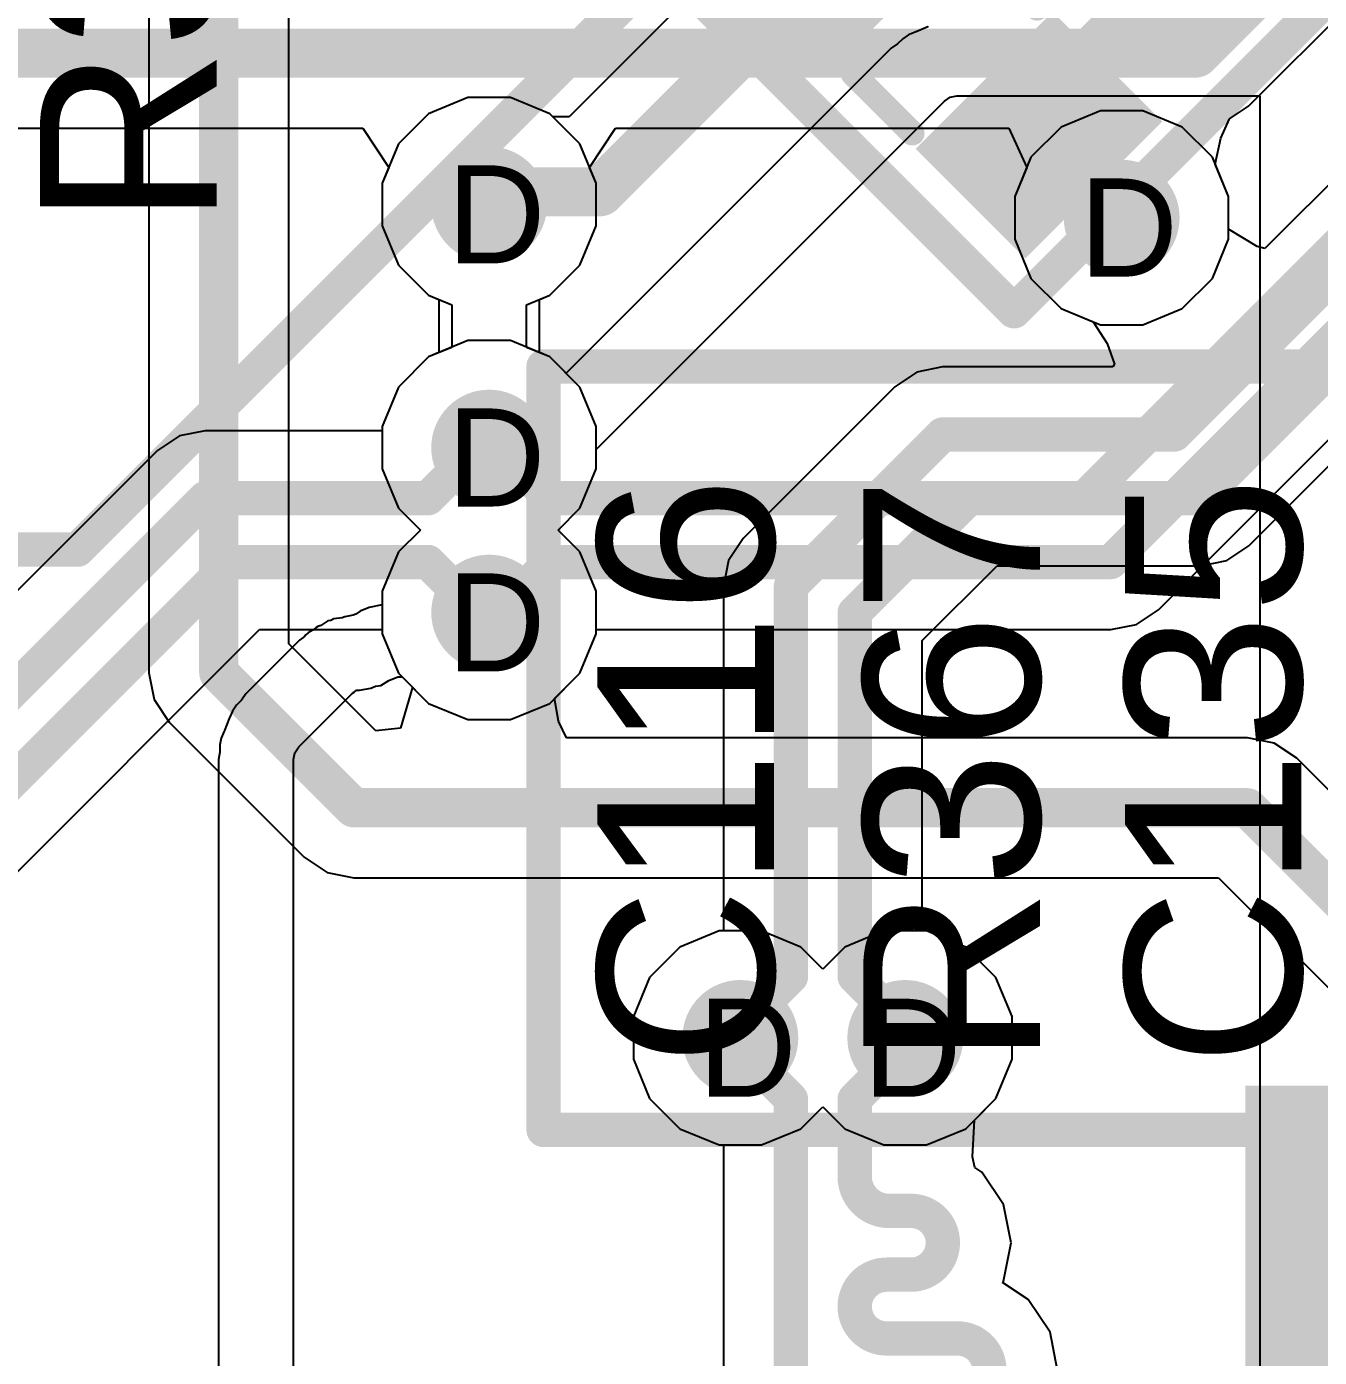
# Model space of a CAD drawing. Header units: inches. Extents: x -11 to 5428, y 0 to 5423.
# Drawn here: x 190.34 to 197.03, y 26.29 to 33.18 of the extents above; entities that cross this region are included whole.
import ezdxf

# ---------------------------------------------------------------- set-up
doc = ezdxf.new("R2010")
doc.units = ezdxf.units.IN
for name, color, linetype in [('Bottom Layer', 5, 'Continuous'), ('Drill Drawing', 1, 'Continuous'), ('GND', 16, 'Continuous'), ('PWR', 76, 'Continuous'), ('Top Layer', 1, 'Continuous'), ('Top Overlay', 2, 'Continuous'), ('Top Paste', 8, 'Continuous'), ('Top Solder', 216, 'Continuous'), ('Via Holes', 16, 'Continuous')]:
    doc.layers.add(name, color=color, linetype=linetype)
doc.styles.add('Arial', font='', dxfattribs={"height": 0.2})
doc.styles.add('Arial_Bold', font='', dxfattribs={"height": 0.2})
doc.styles.get('Arial').set_extended_font_data('Arial')
doc.styles.get('Arial_Bold').set_extended_font_data('Arial', bold=True)

# ---------------------------------------------------------------- blocks, each defined once
blk = doc.blocks.new('IND_0603__1608_M_______329')
at = {"layer": 'Top Layer'}
for points in [[(-1, 0.4), (-0.4, 0.4), (-0.4, -0.4), (-1, -0.4)], [(0.4, 0.4), (1, 0.4), (1, -0.4), (0.4, -0.4)]]:
    blk.add_hatch(color=1, dxfattribs=at).paths.add_polyline_path(points)
at = {"layer": 'Top Paste'}
for points in [[(-1, 0.4), (-0.4, 0.4), (-0.4, -0.4), (-1, -0.4)], [(0.4, 0.4), (1, 0.4), (1, -0.4), (0.4, -0.4)]]:
    blk.add_hatch(color=8, dxfattribs=at).paths.add_polyline_path(points)
at = {"layer": 'Top Solder'}
for points in [[(-1.1016, 0.5016), (-0.2984, 0.5016), (-0.2984, -0.5016), (-1.1016, -0.5016)], [(0.2984, 0.5016), (1.1016, 0.5016), (1.1016, -0.5016), (0.2984, -0.5016)]]:
    blk.add_hatch(color=216, dxfattribs=at).paths.add_polyline_path(points)
at = {"layer": 'Top Overlay'}
for points in [[(-0.2032, 0.4572, 0.127, 0.127, 0), (0.2286, 0.4572, 0.127, 0.127, 0)], [(-0.2032, -0.4572, 0.127, 0.127, 0), (0.2286, -0.4572, 0.127, 0.127, 0)]]:
    blk.add_lwpolyline(points, format="xyseb", dxfattribs=at)
for points in [[(-0.2349, 0.4572, 0.0635, 0.0635, 1), (-0.1714, 0.4572, 0.0635, 0.0635, 1)], [(0.1969, 0.4572, 0.0635, 0.0635, 1), (0.2604, 0.4572, 0.0635, 0.0635, 1)], [(-0.2349, -0.4572, 0.0635, 0.0635, 1), (-0.1714, -0.4572, 0.0635, 0.0635, 1)], [(0.1969, -0.4572, 0.0635, 0.0635, 1), (0.2604, -0.4572, 0.0635, 0.0635, 1)]]:
    blk.add_lwpolyline(points, format="xyseb", close=True, dxfattribs=at)
blk = doc.blocks.new('C___0402_378')
at = {"layer": 'Top Layer'}
for points in [[(-0.6985, -0.3175), (-0.6985, 0.3175), (-0.2413, 0.3175), (-0.2413, -0.3175)], [(0.2413, -0.3175), (0.2413, 0.3175), (0.6985, 0.3175), (0.6985, -0.3175)]]:
    blk.add_hatch(color=1, dxfattribs=at).paths.add_polyline_path(points)
at = {"layer": 'Top Paste'}
for points in [[(-0.6985, -0.3175), (-0.6985, 0.3175), (-0.2413, 0.3175), (-0.2413, -0.3175)], [(0.2413, -0.3175), (0.2413, 0.3175), (0.6985, 0.3175), (0.6985, -0.3175)]]:
    blk.add_hatch(color=8, dxfattribs=at).paths.add_polyline_path(points)
at = {"layer": 'Top Solder'}
for points in [[(-0.7585, -0.3775), (-0.7585, 0.3775), (-0.1813, 0.3775), (-0.1813, -0.3775)], [(0.1813, -0.3775), (0.1813, 0.3775), (0.7585, 0.3775), (0.7585, -0.3775)]]:
    blk.add_hatch(color=216, dxfattribs=at).paths.add_polyline_path(points)
at = {"layer": 'Top Overlay'}
for points in [[(-0.7874, 0.4064, 0.127, 0.127, 0), (-0.7874, -0.4064, 0.127, 0.127, 0)], [(-0.2794, 0.4064, 0.127, 0.127, 0), (-0.7874, 0.4064, 0.127, 0.127, 0)], [(0.7874, 0.4064, 0.127, 0.127, 0), (0.2794, 0.4064, 0.127, 0.127, 0)], [(0.7874, 0.4064, 0.127, 0.127, 0), (0.7874, -0.4064, 0.127, 0.127, 0)], [(-0.2794, -0.4064, 0.127, 0.127, 0), (-0.7874, -0.4064, 0.127, 0.127, 0)], [(0.7874, -0.4064, 0.127, 0.127, 0), (0.2794, -0.4064, 0.127, 0.127, 0)]]:
    blk.add_lwpolyline(points, format="xyseb", dxfattribs=at)
for points in [[(-0.8191, 0.4064, 0.0635, 0.0635, 1), (-0.7556, 0.4064, 0.0635, 0.0635, 1)], [(-0.8191, 0.4064, 0.0635, 0.0635, 1), (-0.7556, 0.4064, 0.0635, 0.0635, 1)], [(-0.3111, 0.4064, 0.0635, 0.0635, 1), (-0.2477, 0.4064, 0.0635, 0.0635, 1)], [(0.2477, 0.4064, 0.0635, 0.0635, 1), (0.3112, 0.4064, 0.0635, 0.0635, 1)], [(0.7557, 0.4064, 0.0635, 0.0635, 1), (0.8192, 0.4064, 0.0635, 0.0635, 1)], [(0.7557, 0.4064, 0.0635, 0.0635, 1), (0.8192, 0.4064, 0.0635, 0.0635, 1)], [(-0.8191, -0.4064, 0.0635, 0.0635, 1), (-0.7556, -0.4064, 0.0635, 0.0635, 1)], [(-0.8191, -0.4064, 0.0635, 0.0635, 1), (-0.7556, -0.4064, 0.0635, 0.0635, 1)], [(-0.3111, -0.4064, 0.0635, 0.0635, 1), (-0.2477, -0.4064, 0.0635, 0.0635, 1)], [(0.2477, -0.4064, 0.0635, 0.0635, 1), (0.3112, -0.4064, 0.0635, 0.0635, 1)], [(0.7557, -0.4064, 0.0635, 0.0635, 1), (0.8192, -0.4064, 0.0635, 0.0635, 1)], [(0.7557, -0.4064, 0.0635, 0.0635, 1), (0.8192, -0.4064, 0.0635, 0.0635, 1)]]:
    blk.add_lwpolyline(points, format="xyseb", close=True, dxfattribs=at)

msp = doc.modelspace()

# ---------------------------------------------------------------- hatches: boundary and pattern name
at = {"layer": 'Bottom Layer'}
h = msp.add_hatch(color=5, dxfattribs=at)
edge = h.paths.add_edge_path()
edge.add_arc((192.7325, 32.2544), 0.3, 0, 360)
h = msp.add_hatch(color=5, dxfattribs=at)
edge = h.paths.add_edge_path()
edge.add_arc((196.0076, 32.1861), 0.3, 0, 360)
h = msp.add_hatch(color=5, dxfattribs=at)
edge = h.paths.add_edge_path()
edge.add_arc((192.7325, 30.9959), 0.3, 0, 360)
h = msp.add_hatch(color=5, dxfattribs=at)
edge = h.paths.add_edge_path()
edge.add_arc((192.7325, 30.1419), 0.3, 0, 360)
h = msp.add_hatch(color=5, dxfattribs=at)
edge = h.paths.add_edge_path()
edge.add_arc((194.0331, 27.94), 0.3, 0, 360)
h = msp.add_hatch(color=5, dxfattribs=at)
edge = h.paths.add_edge_path()
edge.add_arc((194.8871, 27.94), 0.3, 0, 360)
at = {"layer": 'GND'}
h = msp.add_hatch(color=16, dxfattribs=at)
edge = h.paths.add_edge_path()
edge.add_arc((192.7325, 32.2544), 0.3, 0, 360)
h = msp.add_hatch(color=16, dxfattribs=at)
edge = h.paths.add_edge_path()
edge.add_arc((196.0076, 32.1861), 0.3, 0, 360)
h = msp.add_hatch(color=16, dxfattribs=at)
edge = h.paths.add_edge_path()
edge.add_arc((192.7325, 30.9959), 0.3, 0, 360)
h = msp.add_hatch(color=16, dxfattribs=at)
edge = h.paths.add_edge_path()
edge.add_arc((192.7325, 30.1419), 0.3, 0, 360)
h = msp.add_hatch(color=16, dxfattribs=at)
edge = h.paths.add_edge_path()
edge.add_arc((194.0331, 27.94), 0.3, 0, 360)
h = msp.add_hatch(color=16, dxfattribs=at)
edge = h.paths.add_edge_path()
edge.add_arc((194.8871, 27.94), 0.3, 0, 360)
at = {"layer": 'PWR'}
h = msp.add_hatch(color=76, dxfattribs=at)
edge = h.paths.add_edge_path()
edge.add_arc((192.7325, 32.2544), 0.3, 0, 360)
h = msp.add_hatch(color=76, dxfattribs=at)
edge = h.paths.add_edge_path()
edge.add_arc((196.0076, 32.1861), 0.3, 0, 360)
h = msp.add_hatch(color=76, dxfattribs=at)
edge = h.paths.add_edge_path()
edge.add_arc((192.7325, 30.9959), 0.3, 0, 360)
h = msp.add_hatch(color=76, dxfattribs=at)
edge = h.paths.add_edge_path()
edge.add_arc((192.7325, 30.1419), 0.3, 0, 360)
h = msp.add_hatch(color=76, dxfattribs=at)
edge = h.paths.add_edge_path()
edge.add_arc((194.0331, 27.94), 0.3, 0, 360)
h = msp.add_hatch(color=76, dxfattribs=at)
edge = h.paths.add_edge_path()
edge.add_arc((194.8871, 27.94), 0.3, 0, 360)
at = {"layer": 'Top Layer'}
h = msp.add_hatch(color=1, dxfattribs=at)
edge = h.paths.add_edge_path()
edge.add_arc((192.7325, 32.2544), 0.3, 0, 360)
h = msp.add_hatch(color=1, dxfattribs=at)
edge = h.paths.add_edge_path()
edge.add_arc((196.0076, 32.1861), 0.3, 0, 360)
h = msp.add_hatch(color=1, dxfattribs=at)
edge = h.paths.add_edge_path()
edge.add_arc((192.7325, 30.9959), 0.3, 0, 360)
h = msp.add_hatch(color=1, dxfattribs=at)
edge = h.paths.add_edge_path()
edge.add_arc((192.7325, 30.1419), 0.3, 0, 360)
h = msp.add_hatch(color=1, dxfattribs=at)
edge = h.paths.add_edge_path()
edge.add_arc((194.0331, 27.94), 0.3, 0, 360)
h = msp.add_hatch(color=1, dxfattribs=at)
edge = h.paths.add_edge_path()
edge.add_arc((194.8871, 27.94), 0.3, 0, 360)
at = {"layer": 'Via Holes'}
h = msp.add_hatch(color=7, dxfattribs=at)
edge = h.paths.add_edge_path()
edge.add_arc((192.7325, 32.2544), 0.15, 0, 360)
h = msp.add_hatch(color=7, dxfattribs=at)
edge = h.paths.add_edge_path()
edge.add_arc((196.0076, 32.1861), 0.15, 0, 360)
h = msp.add_hatch(color=7, dxfattribs=at)
edge = h.paths.add_edge_path()
edge.add_arc((192.7325, 30.9959), 0.15, 0, 360)
h = msp.add_hatch(color=7, dxfattribs=at)
edge = h.paths.add_edge_path()
edge.add_arc((192.7325, 30.1419), 0.15, 0, 360)
h = msp.add_hatch(color=7, dxfattribs=at)
edge = h.paths.add_edge_path()
edge.add_arc((194.0331, 27.94), 0.15, 0, 360)
h = msp.add_hatch(color=7, dxfattribs=at)
edge = h.paths.add_edge_path()
edge.add_arc((194.8871, 27.94), 0.15, 0, 360)

# ---------------------------------------------------------------- linework, layer by layer
at = {"layer": 'Bottom Layer'}
for p, q in [((196.6646, 32.7637), (198.7522, 34.8513)), ((196.5665, 32.6981), (196.6646, 32.7637)), ((197.4967, 32.7739), (196.7494, 32.0265)), ((196.5211, 32.5973), (196.5665, 32.6981)), ((176.3817, 32.6499), (192.079, 32.6499)), ((192.079, 32.6499), (192.2125, 32.4467)), ((193.2525, 32.4467), (193.386, 32.6499)), ((193.386, 32.6499), (195.4225, 32.6499)), ((195.4225, 32.6499), (195.5159, 32.4467)), ((196.4925, 32.4631), (196.5211, 32.5973)), ((196.5616, 32.2963), (196.4925, 32.4631)), ((192.2125, 32.4467), (192.1785, 32.3646)), ((193.2865, 32.3646), (193.2525, 32.4467)), ((195.5159, 32.4467), (195.4536, 32.2963)), ((192.1785, 32.3646), (192.1785, 32.1442)), ((193.2865, 32.1442), (193.2865, 32.3646)), ((195.4536, 32.2963), (195.4536, 32.0759)), ((196.5616, 32.1262), (196.5616, 32.2963)), ((192.1785, 32.1442), (192.2628, 31.9406)), ((193.2021, 31.9406), (193.2865, 32.1442)), ((196.7092, 32.0371), (196.5616, 32.1262)), ((195.4536, 32.0759), (195.538, 31.8723)), ((196.7494, 32.0265), (196.7092, 32.0371)), ((192.2628, 31.9406), (192.4187, 31.7848)), ((193.0463, 31.7848), (193.2021, 31.9406)), ((195.538, 31.8723), (195.6938, 31.7165)), ((196.6654, 30.4868), (198.0255, 31.8469)), ((192.4187, 31.7848), (192.5385, 31.7351)), ((192.9265, 31.7351), (193.0463, 31.7848)), ((192.5385, 31.7351), (192.5385, 31.5152)), ((192.9265, 31.5152), (192.9265, 31.7351)), ((195.6938, 31.7165), (195.8605, 31.6474)), ((195.8605, 31.6474), (195.9322, 31.5355)), ((192.5385, 31.5152), (192.4187, 31.4655)), ((193.0463, 31.4655), (192.9265, 31.5152)), ((195.9322, 31.5355), (195.9705, 31.4289)), ((192.4187, 31.4655), (192.2629, 31.3097)), ((193.2022, 31.3097), (193.0463, 31.4655)), ((195.9705, 31.4289), (195.962, 31.4138)), ((194.9468, 31.3872), (194.8333, 31.3114)), ((195.0806, 31.4138), (194.9468, 31.3872)), ((195.962, 31.4138), (195.0806, 31.4138)), ((192.2629, 31.3097), (192.1785, 31.1061)), ((193.2865, 31.1061), (193.2022, 31.3097)), ((194.8333, 31.3114), (194.0478, 30.5259)), ((191.262, 31.0836), (191.1282, 31.057)), ((192.1785, 31.0836), (191.262, 31.0836)), ((191.262, 31.0836), (191.262, 31.0836)), ((192.1785, 31.1061), (192.1785, 31.0836)), ((193.2865, 30.8857), (193.2865, 31.1061)), ((191.1282, 31.057), (191.0148, 30.9812)), ((191.0148, 30.9812), (188.5518, 28.5182)), ((191.0148, 30.9812), (191.0148, 30.9812)), ((193.2022, 30.6821), (193.2865, 30.8857)), ((193.089, 30.5689), (193.2022, 30.6821)), ((193.2022, 30.4557), (193.089, 30.5689)), ((194.0478, 30.5259), (193.972, 30.4125)), ((193.2865, 30.2521), (193.2022, 30.4557)), ((196.552, 30.411), (196.6654, 30.4868)), ((193.972, 30.4125), (193.9454, 30.2787)), ((194.9748, 29.9971), (195.3621, 30.3844)), ((195.3621, 30.3844), (196.4182, 30.3844)), ((196.4182, 30.3844), (196.552, 30.411)), ((193.2865, 30.0317), (193.2865, 30.2521)), ((193.9454, 30.2787), (193.9454, 28.494)), ((189.0806, 27.5912), (191.5436, 30.0542)), ((191.5436, 30.0542), (192.1785, 30.0542)), ((192.1785, 30.0542), (192.1785, 30.0317)), ((192.1785, 30.0317), (192.2629, 29.8281)), ((193.2022, 29.8281), (193.2865, 30.0317)), ((194.9748, 28.494), (194.9748, 29.9971)), ((192.2629, 29.8281), (192.4187, 29.6722)), ((193.0463, 29.6722), (193.2022, 29.8281)), ((192.4187, 29.6722), (192.6223, 29.5879)), ((192.8427, 29.5879), (193.0463, 29.6722)), ((192.6223, 29.5879), (192.8427, 29.5879)), ((193.9229, 28.494), (193.7193, 28.4096)), ((193.9454, 28.494), (193.9229, 28.494)), ((194.9973, 28.494), (194.9748, 28.494)), ((195.2009, 28.4096), (194.9973, 28.494)), ((193.7193, 28.4096), (193.5635, 28.2538)), ((195.3568, 28.2538), (195.2009, 28.4096)), ((193.5635, 28.2538), (193.4791, 28.0502)), ((195.4411, 28.0502), (195.3568, 28.2538)), ((193.4791, 28.0502), (193.4791, 27.8298)), ((195.4411, 27.8298), (195.4411, 28.0502)), ((193.4791, 27.8298), (193.5635, 27.6262)), ((195.3568, 27.6262), (195.4411, 27.8298)), ((193.5635, 27.6262), (193.7193, 27.4703)), ((195.2009, 27.4703), (195.3568, 27.6262)), ((194.3469, 27.4703), (194.4601, 27.5835)), ((194.4601, 27.5835), (194.5733, 27.4703)), ((193.7193, 27.4703), (193.9229, 27.386)), ((194.1433, 27.386), (194.3469, 27.4703)), ((194.5733, 27.4703), (194.7769, 27.386)), ((194.9973, 27.386), (195.2009, 27.4703)), ((193.9229, 27.386), (194.1433, 27.386)), ((194.7769, 27.386), (194.9973, 27.386))]:
    msp.add_line(p, q, dxfattribs=at)
for points in [[(196.3899, 33.0384, 0.254, 0.254, 0), (198.4775, 35.126, 0.254, 0.254, 0)], [(176.2208, 33.0384, 0.254, 0.254, 0), (196.3899, 33.0384, 0.254, 0.254, 0)], [(196.2814, 31.0642, 0.1778, 0.1778, 0), (197.7439, 32.5267, 0.1778, 0.1778, 0)], [(196.4182, 30.734, 0.1778, 0.1778, 0), (197.8807, 32.1965, 0.1778, 0.1778, 0)], [(194.295, 30.2787, 0.1778, 0.1778, 0), (195.0806, 31.0642, 0.1778, 0.1778, 0)], [(195.0806, 31.0642, 0.1778, 0.1778, 0), (196.2814, 31.0642, 0.1778, 0.1778, 0)], [(192.4154, 30.734, 0.1778, 0.1778, 0), (192.6773, 30.9959, 0.1778, 0.1778, 0)], [(192.6773, 30.9959, 0.1778, 0.1778, 0), (192.7325, 30.9959, 0.1778, 0.1778, 0)], [(188.6966, 28.1686, 0.1778, 0.1778, 0), (191.262, 30.734, 0.1778, 0.1778, 0)], [(191.262, 30.734, 0.1778, 0.1778, 0), (192.4154, 30.734, 0.1778, 0.1778, 0)], [(194.6252, 30.1419, 0.1778, 0.1778, 0), (195.2173, 30.734, 0.1778, 0.1778, 0)], [(195.2173, 30.734, 0.1778, 0.1778, 0), (196.4182, 30.734, 0.1778, 0.1778, 0)], [(188.8334, 27.8384, 0.1778, 0.1778, 0), (191.3988, 30.4038, 0.1778, 0.1778, 0)], [(191.3988, 30.4038, 0.1778, 0.1778, 0), (192.4154, 30.4038, 0.1778, 0.1778, 0)], [(192.4154, 30.4038, 0.1778, 0.1778, 0), (192.6773, 30.1419, 0.1778, 0.1778, 0)], [(194.295, 28.2571, 0.1778, 0.1778, 0), (194.295, 30.2787, 0.1778, 0.1778, 0)], [(192.6773, 30.1419, 0.1778, 0.1778, 0), (192.7325, 30.1419, 0.1778, 0.1778, 0)], [(194.6252, 28.2571, 0.1778, 0.1778, 0), (194.6252, 30.1419, 0.1778, 0.1778, 0)], [(194.0331, 27.9952, 0.1778, 0.1778, 0), (194.295, 28.2571, 0.1778, 0.1778, 0)], [(194.6252, 28.2571, 0.1778, 0.1778, 0), (194.8871, 27.9952, 0.1778, 0.1778, 0)], [(194.0331, 27.94, 0.1778, 0.1778, 0), (194.0331, 27.9952, 0.1778, 0.1778, 0)], [(194.8871, 27.94, 0.1778, 0.1778, 0), (194.8871, 27.9952, 0.1778, 0.1778, 0)]]:
    msp.add_lwpolyline(points, format="xyseb", dxfattribs=at)
for points in [[(196.3264, 33.0384, 0.127, 0.127, 1), (196.4534, 33.0384, 0.127, 0.127, 1)], [(196.3264, 33.0384, 0.127, 0.127, 1), (196.4534, 33.0384, 0.127, 0.127, 1)], [(195.0361, 31.0642, 0.0889, 0.0889, 1), (195.125, 31.0642, 0.0889, 0.0889, 1)], [(195.0361, 31.0642, 0.0889, 0.0889, 1), (195.125, 31.0642, 0.0889, 0.0889, 1)], [(196.237, 31.0642, 0.0889, 0.0889, 1), (196.3259, 31.0642, 0.0889, 0.0889, 1)], [(196.237, 31.0642, 0.0889, 0.0889, 1), (196.3259, 31.0642, 0.0889, 0.0889, 1)], [(192.6329, 30.9959, 0.0889, 0.0889, 1), (192.7218, 30.9959, 0.0889, 0.0889, 1)], [(192.6329, 30.9959, 0.0889, 0.0889, 1), (192.7218, 30.9959, 0.0889, 0.0889, 1)], [(192.6881, 30.9959, 0.0889, 0.0889, 1), (192.777, 30.9959, 0.0889, 0.0889, 1)], [(191.2176, 30.734, 0.0889, 0.0889, 1), (191.3065, 30.734, 0.0889, 0.0889, 1)], [(191.2176, 30.734, 0.0889, 0.0889, 1), (191.3065, 30.734, 0.0889, 0.0889, 1)], [(192.371, 30.734, 0.0889, 0.0889, 1), (192.4599, 30.734, 0.0889, 0.0889, 1)], [(192.371, 30.734, 0.0889, 0.0889, 1), (192.4599, 30.734, 0.0889, 0.0889, 1)], [(195.1729, 30.734, 0.0889, 0.0889, 1), (195.2618, 30.734, 0.0889, 0.0889, 1)], [(195.1729, 30.734, 0.0889, 0.0889, 1), (195.2618, 30.734, 0.0889, 0.0889, 1)], [(196.3738, 30.734, 0.0889, 0.0889, 1), (196.4627, 30.734, 0.0889, 0.0889, 1)], [(196.3738, 30.734, 0.0889, 0.0889, 1), (196.4627, 30.734, 0.0889, 0.0889, 1)], [(191.3543, 30.4038, 0.0889, 0.0889, 1), (191.4432, 30.4038, 0.0889, 0.0889, 1)], [(191.3543, 30.4038, 0.0889, 0.0889, 1), (191.4432, 30.4038, 0.0889, 0.0889, 1)], [(192.371, 30.4038, 0.0889, 0.0889, 1), (192.4599, 30.4038, 0.0889, 0.0889, 1)], [(192.371, 30.4038, 0.0889, 0.0889, 1), (192.4599, 30.4038, 0.0889, 0.0889, 1)], [(194.2506, 30.2787, 0.0889, 0.0889, 1), (194.3395, 30.2787, 0.0889, 0.0889, 1)], [(194.2506, 30.2787, 0.0889, 0.0889, 1), (194.3395, 30.2787, 0.0889, 0.0889, 1)], [(192.6329, 30.1419, 0.0889, 0.0889, 1), (192.7218, 30.1419, 0.0889, 0.0889, 1)], [(192.6329, 30.1419, 0.0889, 0.0889, 1), (192.7218, 30.1419, 0.0889, 0.0889, 1)], [(192.6881, 30.1419, 0.0889, 0.0889, 1), (192.777, 30.1419, 0.0889, 0.0889, 1)], [(194.5808, 30.1419, 0.0889, 0.0889, 1), (194.6697, 30.1419, 0.0889, 0.0889, 1)], [(194.5808, 30.1419, 0.0889, 0.0889, 1), (194.6697, 30.1419, 0.0889, 0.0889, 1)], [(194.2506, 28.2571, 0.0889, 0.0889, 1), (194.3395, 28.2571, 0.0889, 0.0889, 1)], [(194.2506, 28.2571, 0.0889, 0.0889, 1), (194.3395, 28.2571, 0.0889, 0.0889, 1)], [(194.5808, 28.2571, 0.0889, 0.0889, 1), (194.6697, 28.2571, 0.0889, 0.0889, 1)], [(194.5808, 28.2571, 0.0889, 0.0889, 1), (194.6697, 28.2571, 0.0889, 0.0889, 1)], [(193.9887, 27.9952, 0.0889, 0.0889, 1), (194.0776, 27.9952, 0.0889, 0.0889, 1)], [(193.9887, 27.9952, 0.0889, 0.0889, 1), (194.0776, 27.9952, 0.0889, 0.0889, 1)], [(194.8427, 27.9952, 0.0889, 0.0889, 1), (194.9316, 27.9952, 0.0889, 0.0889, 1)], [(194.8427, 27.9952, 0.0889, 0.0889, 1), (194.9316, 27.9952, 0.0889, 0.0889, 1)], [(193.9887, 27.94, 0.0889, 0.0889, 1), (194.0776, 27.94, 0.0889, 0.0889, 1)], [(194.8427, 27.94, 0.0889, 0.0889, 1), (194.9316, 27.94, 0.0889, 0.0889, 1)]]:
    msp.add_lwpolyline(points, format="xyseb", close=True, dxfattribs=at)
at = {"layer": 'GND'}
for p, q in [((192.6223, 32.8084), (192.4187, 32.7241)), ((192.8427, 32.8084), (192.6223, 32.8084)), ((193.0463, 32.7241), (192.8427, 32.8084)), ((192.4187, 32.7241), (192.2628, 32.5682)), ((193.2021, 32.5682), (193.0463, 32.7241)), ((195.8974, 32.7401), (195.6938, 32.6558)), ((196.1178, 32.7401), (195.8974, 32.7401)), ((196.3214, 32.6558), (196.1178, 32.7401)), ((195.6938, 32.6558), (195.538, 32.4999)), ((196.4773, 32.4999), (196.3214, 32.6558)), ((192.2628, 32.5682), (192.1785, 32.3646)), ((193.2865, 32.3646), (193.2021, 32.5682)), ((195.538, 32.4999), (195.4536, 32.2963)), ((196.5616, 32.2963), (196.4773, 32.4999)), ((192.1785, 32.3646), (192.1785, 32.1442)), ((193.2865, 32.1442), (193.2865, 32.3646)), ((195.4536, 32.2963), (195.4536, 32.0759)), ((196.5616, 32.0759), (196.5616, 32.2963)), ((192.1785, 32.1442), (192.2628, 31.9406)), ((193.2021, 31.9406), (193.2865, 32.1442)), ((195.4536, 32.0759), (195.538, 31.8723)), ((196.4773, 31.8723), (196.5616, 32.0759)), ((192.2628, 31.9406), (192.4187, 31.7848)), ((193.0463, 31.7848), (193.2021, 31.9406)), ((195.538, 31.8723), (195.6938, 31.7165)), ((196.3214, 31.7165), (196.4773, 31.8723)), ((192.4187, 31.7848), (192.4722, 31.7626)), ((192.4722, 31.7626), (192.4722, 31.4877)), ((192.9928, 31.7626), (193.0463, 31.7848)), ((192.9928, 31.4877), (192.9928, 31.7626)), ((195.6938, 31.7165), (195.8974, 31.6321)), ((196.1178, 31.6321), (196.3214, 31.7165)), ((195.8974, 31.6321), (196.1178, 31.6321)), ((192.4722, 31.4877), (192.4187, 31.4655)), ((193.0463, 31.4655), (192.9928, 31.4877)), ((192.4187, 31.4655), (192.2629, 31.3097)), ((193.2022, 31.3097), (193.0463, 31.4655)), ((192.2629, 31.3097), (192.1785, 31.1061)), ((193.2865, 31.1061), (193.2022, 31.3097)), ((192.1785, 31.1061), (192.1785, 30.8857)), ((193.2865, 30.8857), (193.2865, 31.1061)), ((192.1785, 30.8857), (192.2629, 30.6821)), ((193.2022, 30.6821), (193.2865, 30.8857)), ((192.2629, 30.6821), (192.376, 30.5689)), ((193.089, 30.5689), (193.2022, 30.6821)), ((192.376, 30.5689), (192.2629, 30.4557)), ((193.2022, 30.4557), (193.089, 30.5689)), ((192.2629, 30.4557), (192.1785, 30.2521)), ((193.2865, 30.2521), (193.2022, 30.4557)), ((192.1785, 30.2521), (192.1785, 30.0317)), ((193.2865, 30.0317), (193.2865, 30.2521)), ((192.1785, 30.0317), (192.2629, 29.8281)), ((193.2022, 29.8281), (193.2865, 30.0317)), ((192.2629, 29.8281), (192.4187, 29.6722)), ((193.0463, 29.6722), (193.2022, 29.8281)), ((192.4187, 29.6722), (192.6223, 29.5879)), ((192.8427, 29.5879), (193.0463, 29.6722)), ((192.6223, 29.5879), (192.8427, 29.5879)), ((193.9229, 28.494), (193.7193, 28.4096)), ((194.1433, 28.494), (193.9229, 28.494)), ((194.3469, 28.4096), (194.1433, 28.494)), ((194.7769, 28.494), (194.5733, 28.4096)), ((194.9973, 28.494), (194.7769, 28.494)), ((195.2009, 28.4096), (194.9973, 28.494)), ((193.7193, 28.4096), (193.5635, 28.2538)), ((194.4601, 28.2965), (194.3469, 28.4096)), ((194.5733, 28.4096), (194.4601, 28.2965)), ((195.3568, 28.2538), (195.2009, 28.4096)), ((193.5635, 28.2538), (193.4791, 28.0502)), ((195.4411, 28.0502), (195.3568, 28.2538)), ((193.4791, 28.0502), (193.4791, 27.8298)), ((195.4411, 27.8298), (195.4411, 28.0502)), ((193.4791, 27.8298), (193.5635, 27.6262)), ((195.3568, 27.6262), (195.4411, 27.8298)), ((193.5635, 27.6262), (193.7193, 27.4703)), ((195.2009, 27.4703), (195.3568, 27.6262)), ((194.3469, 27.4703), (194.4601, 27.5835)), ((194.4601, 27.5835), (194.5733, 27.4703)), ((193.7193, 27.4703), (193.9229, 27.386)), ((194.1433, 27.386), (194.3469, 27.4703)), ((194.5733, 27.4703), (194.7769, 27.386)), ((194.9973, 27.386), (195.2009, 27.4703)), ((193.9229, 27.386), (194.1433, 27.386)), ((194.7769, 27.386), (194.9973, 27.386))]:
    msp.add_line(p, q, dxfattribs=at)
at = {"layer": 'PWR'}
for p, q in [((194.939, 33.1474), (194.9037, 33.1328)), ((194.9409, 33.1487), (194.939, 33.1474)), ((194.943, 33.1491), (194.9409, 33.1487)), ((195.0043, 33.1745), (194.943, 33.1491)), ((195.0062, 33.1757), (195.0043, 33.1745)), ((194.8467, 33.0857), (194.8148, 33.0644)), ((194.8737, 33.1128), (194.8467, 33.0857)), ((194.9037, 33.1328), (194.8737, 33.1128)), ((194.8148, 33.0644), (193.1311, 31.3807)), ((195.0895, 32.7898), (195.1195, 32.8098)), ((195.1195, 32.8098), (195.1548, 32.8168)), ((195.1548, 32.8168), (196.723, 32.8168)), ((196.723, 32.8168), (196.723, 24.2433)), ((193.2865, 30.9867), (195.0895, 32.7898)), ((192.6223, 31.5499), (192.4187, 31.4655)), ((192.8427, 31.5499), (192.6223, 31.5499)), ((193.0463, 31.4655), (192.8427, 31.5499)), ((192.4187, 31.4655), (192.2629, 31.3097)), ((193.1311, 31.3807), (193.0463, 31.4655)), ((192.2629, 31.3097), (192.1785, 31.1061)), ((192.1785, 31.1061), (192.1785, 30.8857)), ((193.2865, 30.8857), (193.2865, 30.9867)), ((192.1785, 30.8857), (192.2629, 30.6821)), ((193.2022, 30.6821), (193.2865, 30.8857)), ((192.2629, 30.6821), (192.376, 30.5689)), ((193.089, 30.5689), (193.2022, 30.6821)), ((192.376, 30.5689), (192.2629, 30.4557)), ((193.2022, 30.4557), (193.089, 30.5689)), ((192.2629, 30.4557), (192.1785, 30.2521)), ((193.2865, 30.2521), (193.2022, 30.4557)), ((192.1785, 30.2521), (192.1785, 30.1818)), ((193.2865, 30.0317), (193.2865, 30.2521)), ((192.1785, 30.1818), (192.1109, 30.1683)), ((191.9273, 30.1099), (191.9128, 30.1019)), ((191.9706, 30.1148), (191.9273, 30.1099)), ((191.9851, 30.1207), (191.9706, 30.1148)), ((192.0277, 30.1292), (191.9851, 30.1207)), ((192.0427, 30.1344), (192.0277, 30.1292)), ((192.065, 30.1493), (192.0427, 30.1344)), ((192.1109, 30.1683), (192.065, 30.1493)), ((192.1109, 30.1683), (192.1109, 30.1683)), ((191.8195, 30.0503), (191.7946, 30.0365)), ((191.8367, 30.0649), (191.8195, 30.0503)), ((191.8454, 30.0696), (191.8367, 30.0649)), ((191.8603, 30.0744), (191.8454, 30.0696)), ((191.8966, 30.0986), (191.8603, 30.0744)), ((191.9128, 30.1019), (191.8966, 30.0986)), ((191.7499, 29.9995), (191.4716, 29.7212)), ((191.7692, 30.0124), (191.7499, 29.9995)), ((191.7705, 30.0144), (191.7692, 30.0124)), ((191.7759, 30.018), (191.7705, 30.0144)), ((191.7826, 30.0264), (191.7759, 30.018)), ((191.7946, 30.0365), (191.7826, 30.0264)), ((193.2022, 29.8281), (193.2865, 30.0317)), ((192.1195, 29.7514), (192.1443, 29.7617)), ((192.1443, 29.7617), (192.1708, 29.7653)), ((192.1708, 29.7653), (192.2137, 29.7904)), ((192.2137, 29.7904), (192.2595, 29.8094)), ((192.2595, 29.8094), (192.2815, 29.8094)), ((192.2815, 29.8094), (192.4187, 29.6722)), ((193.0463, 29.6722), (193.2022, 29.8281)), ((191.4716, 29.7212), (191.4503, 29.6894)), ((191.7463, 29.4465), (192.0246, 29.7249)), ((192.0246, 29.7249), (192.0333, 29.7296)), ((192.0333, 29.7296), (192.0452, 29.7397)), ((192.0452, 29.7397), (192.0609, 29.7397)), ((192.0609, 29.7397), (192.1195, 29.7514)), ((191.4032, 29.6323), (191.3886, 29.597)), ((191.4233, 29.6623), (191.4032, 29.6323)), ((191.4503, 29.6894), (191.4233, 29.6623)), ((192.4187, 29.6722), (192.6223, 29.5879)), ((192.8427, 29.5879), (193.0463, 29.6722)), ((191.3869, 29.593), (191.3616, 29.5317)), ((191.3874, 29.5952), (191.3869, 29.593)), ((191.3886, 29.597), (191.3874, 29.5952)), ((192.6223, 29.5879), (192.8427, 29.5879)), ((191.3452, 29.4923), (191.3382, 29.457)), ((191.3599, 29.5277), (191.3452, 29.4923)), ((191.3603, 29.5298), (191.3599, 29.5277)), ((191.3616, 29.5317), (191.3603, 29.5298)), ((191.3382, 29.4187), (191.3307, 29.3812)), ((191.3382, 29.457), (191.3382, 29.4187)), ((191.7262, 29.4165), (191.7463, 29.4465)), ((191.3307, 29.3812), (191.3307, 25.5863)), ((191.7192, 29.3812), (191.7262, 29.4165)), ((191.7192, 25.4254), (191.7192, 29.3812)), ((193.9229, 28.494), (193.7193, 28.4096)), ((194.1433, 28.494), (193.9229, 28.494)), ((194.3469, 28.4096), (194.1433, 28.494)), ((194.7769, 28.494), (194.5733, 28.4096)), ((194.9973, 28.494), (194.7769, 28.494)), ((195.2009, 28.4096), (194.9973, 28.494)), ((193.7193, 28.4096), (193.5635, 28.2538)), ((194.4601, 28.2965), (194.3469, 28.4096)), ((194.5733, 28.4096), (194.4601, 28.2965)), ((195.3568, 28.2538), (195.2009, 28.4096)), ((193.5635, 28.2538), (193.4791, 28.0502)), ((195.4411, 28.0502), (195.3568, 28.2538)), ((193.4791, 28.0502), (193.4791, 27.8298)), ((195.4411, 27.8298), (195.4411, 28.0502)), ((193.4791, 27.8298), (193.5635, 27.6262)), ((195.3568, 27.6262), (195.4411, 27.8298)), ((193.5635, 27.6262), (193.7193, 27.4703)), ((195.2009, 27.4703), (195.3568, 27.6262)), ((194.3469, 27.4703), (194.4601, 27.5835)), ((194.4601, 27.5835), (194.5733, 27.4703)), ((193.7193, 27.4703), (193.9229, 27.386)), ((194.1433, 27.386), (194.3469, 27.4703)), ((194.5733, 27.4703), (194.7769, 27.386)), ((194.9973, 27.386), (195.2009, 27.4703)), ((193.9229, 27.386), (194.1433, 27.386)), ((194.7769, 27.386), (194.9973, 27.386))]:
    msp.add_line(p, q, dxfattribs=at)
at = {"layer": 'Top Layer'}
for p, q in [((190.9698, 33.6441), (190.9698, 29.8309)), ((191.6949, 29.981), (191.6949, 33.4939)), ((193.8528, 33.4159), (193.1459, 32.7091)), ((192.6223, 32.8084), (192.4187, 32.7241)), ((192.8427, 32.8084), (192.6223, 32.8084)), ((193.0463, 32.7241), (192.8427, 32.8084)), ((192.4187, 32.7241), (192.2628, 32.5682)), ((193.0613, 32.7091), (193.0463, 32.7241)), ((193.1459, 32.7091), (193.0613, 32.7091)), ((196.1984, 30.1566), (198.7442, 32.7024)), ((192.2628, 32.5682), (192.1785, 32.3646)), ((192.1785, 32.3646), (192.1785, 32.1442)), ((192.1785, 32.1442), (192.2628, 31.9406)), ((192.2628, 31.9406), (192.4187, 31.7848)), ((192.4187, 31.7848), (192.5385, 31.7351)), ((192.5385, 31.7351), (192.5385, 31.5152)), ((192.5385, 31.5152), (192.4187, 31.4655)), ((192.4187, 31.4655), (192.2629, 31.3097)), ((192.2629, 31.3097), (192.1785, 31.1061)), ((192.1785, 31.1061), (192.1785, 30.8857)), ((192.1785, 30.8857), (192.2629, 30.6821)), ((192.2629, 30.6821), (192.376, 30.5689)), ((192.376, 30.5689), (192.2629, 30.4557)), ((192.2629, 30.4557), (192.1785, 30.2521)), ((192.1785, 30.2521), (192.1785, 30.0317)), ((196.0849, 30.0808), (196.1984, 30.1566)), ((193.2865, 30.0317), (193.2865, 30.0542)), ((193.2865, 30.0542), (195.9511, 30.0542)), ((195.9511, 30.0542), (196.0849, 30.0808)), ((192.1456, 29.5304), (191.6949, 29.981)), ((192.1785, 30.0317), (192.2629, 29.8281)), ((193.2022, 29.8281), (193.2865, 30.0317)), ((190.9698, 29.8309), (190.9697, 29.8308)), ((190.9697, 29.8308), (190.9973, 29.6921)), ((192.2629, 29.8281), (192.3358, 29.7551)), ((193.0714, 29.6973), (193.2022, 29.8281)), ((192.3358, 29.7551), (192.273, 29.544)), ((193.0919, 29.5792), (193.0714, 29.6973)), ((190.9973, 29.6921), (191.0759, 29.5745)), ((191.0759, 29.5745), (191.7753, 28.8751)), ((193.1336, 29.4941), (193.0919, 29.5792)), ((192.273, 29.544), (192.1456, 29.5304)), ((196.6589, 29.4941), (193.1336, 29.4941)), ((196.7976, 29.4665), (196.6589, 29.4941)), ((196.6589, 29.4941), (196.6589, 29.4941)), ((196.9152, 29.3879), (196.7976, 29.4665)), ((203.0754, 23.2277), (196.9152, 29.3879)), ((191.7753, 28.8751), (191.7753, 28.8751)), ((191.7753, 28.8751), (191.8929, 28.7965)), ((191.8929, 28.7965), (192.0317, 28.7689)), ((192.0317, 28.7689), (196.5087, 28.7689)), ((196.5087, 28.7689), (202.4564, 22.8212)), ((193.9229, 28.494), (193.7193, 28.4096)), ((194.1433, 28.494), (193.9229, 28.494)), ((194.3469, 28.4096), (194.1433, 28.494)), ((194.7769, 28.494), (194.5733, 28.4096)), ((194.9973, 28.494), (194.7769, 28.494)), ((195.2009, 28.4096), (194.9973, 28.494)), ((193.7193, 28.4096), (193.5635, 28.2538)), ((194.4601, 28.2965), (194.3469, 28.4096)), ((194.5733, 28.4096), (194.4601, 28.2965)), ((195.3568, 28.2538), (195.2009, 28.4096)), ((193.5635, 28.2538), (193.4791, 28.0502)), ((195.4411, 28.0502), (195.3568, 28.2538)), ((193.4791, 28.0502), (193.4791, 27.8298)), ((195.4411, 27.8298), (195.4411, 28.0502)), ((193.4791, 27.8298), (193.5635, 27.6262)), ((195.3568, 27.6262), (195.4411, 27.8298)), ((193.5635, 27.6262), (193.7193, 27.4703)), ((195.2457, 27.5151), (195.3568, 27.6262)), ((195.2346, 27.325), (195.2457, 27.5151)), ((193.7193, 27.4703), (193.9229, 27.386)), ((193.9229, 27.386), (193.9454, 27.386)), ((193.9454, 27.386), (193.9454, 24.3905)), ((195.2474, 27.2696), (195.2346, 27.325)), ((195.2829, 27.2459), (195.2474, 27.2696)), ((195.3952, 27.0779), (195.2829, 27.2459)), ((195.4346, 26.8797), (195.3952, 27.0779)), ((195.3952, 26.6815), (195.4346, 26.8797)), ((195.3907, 26.6748), (195.3952, 26.6815)), ((195.5243, 26.5855), (195.3907, 26.6748)), ((195.6366, 26.4175), (195.5243, 26.5855)), ((195.676, 26.2193), (195.6366, 26.4175))]:
    msp.add_line(p, q, dxfattribs=at)
for points in [[(191.3323, 29.8308, 0.2032, 0.2032, 0), (191.3323, 33.6441, 0.2032, 0.2032, 0)], [(193.3068, 32.3206, 0.254, 0.254, 0), (194.5899, 33.6037, 0.254, 0.254, 0)], [(195.5798, 32.8066, 0.2032, 0.2032, 0), (196.1949, 33.4217, 0.2032, 0.2032, 0)], [(195.8144, 30.734, 0.1778, 0.1778, 0), (198.1668, 33.0864, 0.1778, 0.1778, 0)], [(195.9511, 30.4038, 0.1778, 0.1778, 0), (198.497, 32.9497, 0.1778, 0.1778, 0)], [(195.5798, 32.6137, 0.2032, 0.2032, 0), (195.5798, 32.8066, 0.2032, 0.2032, 0)], [(195.5798, 32.6137, 0.254, 0.254, 0), (195.58, 32.6137, 0.254, 0.254, 0)], [(195.58, 32.6137, 0.254, 0.254, 0), (196.0076, 32.1861, 0.254, 0.254, 0)], [(192.7325, 32.2544, 0.254, 0.254, 0), (192.7987, 32.3206, 0.254, 0.254, 0)], [(192.7987, 32.3206, 0.254, 0.254, 0), (193.3068, 32.3206, 0.254, 0.254, 0)], [(192.7325, 30.9959, 0.1778, 0.1778, 0), (192.7877, 30.9959, 0.1778, 0.1778, 0)], [(192.7877, 30.9959, 0.1778, 0.1778, 0), (193.0496, 30.734, 0.1778, 0.1778, 0)], [(193.0496, 30.734, 0.1778, 0.1778, 0), (195.8144, 30.734, 0.1778, 0.1778, 0)], [(192.7877, 30.1419, 0.1778, 0.1778, 0), (193.0496, 30.4038, 0.1778, 0.1778, 0)], [(193.0496, 30.4038, 0.1778, 0.1778, 0), (195.9511, 30.4038, 0.1778, 0.1778, 0)], [(192.7325, 30.1419, 0.1778, 0.1778, 0), (192.7877, 30.1419, 0.1778, 0.1778, 0)], [(191.3323, 29.8308, 0.2032, 0.2032, 0), (192.0317, 29.1315, 0.2032, 0.2032, 0)], [(192.0317, 29.1315, 0.2032, 0.2032, 0), (196.6589, 29.1315, 0.2032, 0.2032, 0)], [(196.6589, 29.1315, 0.2032, 0.2032, 0), (202.819, 22.9714, 0.2032, 0.2032, 0)], [(194.0331, 27.94, 0.1778, 0.1778, 0), (194.0331, 27.9952, 0.1778, 0.1778, 0)], [(194.8871, 27.94, 0.1778, 0.1778, 0), (194.8871, 27.9952, 0.1778, 0.1778, 0)], [(194.0331, 27.8848, 0.1778, 0.1778, 0), (194.0331, 27.94, 0.1778, 0.1778, 0)], [(194.0331, 27.8848, 0.1778, 0.1778, 0), (194.295, 27.6229, 0.1778, 0.1778, 0)], [(194.6252, 27.6229, 0.1778, 0.1778, 0), (194.8871, 27.8848, 0.1778, 0.1778, 0)], [(194.8871, 27.8848, 0.1778, 0.1778, 0), (194.8871, 27.94, 0.1778, 0.1778, 0)], [(194.295, 24.1517, 0.1778, 0.1778, 0), (194.295, 27.6229, 0.1778, 0.1778, 0)], [(194.6252, 27.4924, 0.1778, 0.1778, 0), (194.6252, 27.6229, 0.1778, 0.1778, 0)], [(194.6252, 27.2226, 0.1778, 0.1778, 0), (194.6252, 27.4924, 0.1778, 0.1778, 0)], [(194.803, 27.0448, 0.1778, 0.1778, -0.414214), (194.6252, 27.2226, 0.1778, 0.1778, 0)], [(194.803, 27.0448, 0.1778, 0.1778, 0), (194.9167, 27.0448, 0.1778, 0.1778, 0)], [(194.9167, 27.0448, 0.1778, 0.1778, -1), (194.9167, 26.7146, 0.1778, 0.1778, 0)], [(194.7903, 26.3844, 0.1778, 0.1778, -1), (194.7903, 26.7146, 0.1778, 0.1778, 0)], [(194.7903, 26.7146, 0.1778, 0.1778, 0), (194.9167, 26.7146, 0.1778, 0.1778, 0)], [(194.7903, 26.3844, 0.1778, 0.1778, 0), (195.1581, 26.3844, 0.1778, 0.1778, 0)], [(195.1581, 26.3844, 0.1778, 0.1778, -1), (195.1581, 26.0542, 0.1778, 0.1778, 0)]]:
    msp.add_lwpolyline(points, format="xyseb", dxfattribs=at)
for points in [[(195.529, 32.8066, 0.1016, 0.1016, 1), (195.6306, 32.8066, 0.1016, 0.1016, 1)], [(195.529, 32.8066, 0.1016, 0.1016, 1), (195.6306, 32.8066, 0.1016, 0.1016, 1)], [(195.5163, 32.6137, 0.127, 0.127, 1), (195.6433, 32.6137, 0.127, 0.127, 1)], [(195.5165, 32.6137, 0.127, 0.127, 1), (195.6435, 32.6137, 0.127, 0.127, 1)], [(195.5165, 32.6137, 0.127, 0.127, 1), (195.6435, 32.6137, 0.127, 0.127, 1)], [(195.529, 32.6137, 0.1016, 0.1016, 1), (195.6306, 32.6137, 0.1016, 0.1016, 1)], [(192.669, 32.2544, 0.127, 0.127, 1), (192.796, 32.2544, 0.127, 0.127, 1)], [(192.7352, 32.3206, 0.127, 0.127, 1), (192.8622, 32.3206, 0.127, 0.127, 1)], [(192.7352, 32.3206, 0.127, 0.127, 1), (192.8622, 32.3206, 0.127, 0.127, 1)], [(193.2433, 32.3206, 0.127, 0.127, 1), (193.3703, 32.3206, 0.127, 0.127, 1)], [(193.2433, 32.3206, 0.127, 0.127, 1), (193.3703, 32.3206, 0.127, 0.127, 1)], [(195.9441, 32.1861, 0.127, 0.127, 1), (196.0711, 32.1861, 0.127, 0.127, 1)], [(192.6881, 30.9959, 0.0889, 0.0889, 1), (192.777, 30.9959, 0.0889, 0.0889, 1)], [(192.7433, 30.9959, 0.0889, 0.0889, 1), (192.8322, 30.9959, 0.0889, 0.0889, 1)], [(192.7433, 30.9959, 0.0889, 0.0889, 1), (192.8322, 30.9959, 0.0889, 0.0889, 1)], [(193.0052, 30.734, 0.0889, 0.0889, 1), (193.0941, 30.734, 0.0889, 0.0889, 1)], [(193.0052, 30.734, 0.0889, 0.0889, 1), (193.0941, 30.734, 0.0889, 0.0889, 1)], [(195.7699, 30.734, 0.0889, 0.0889, 1), (195.8588, 30.734, 0.0889, 0.0889, 1)], [(195.7699, 30.734, 0.0889, 0.0889, 1), (195.8588, 30.734, 0.0889, 0.0889, 1)], [(193.0052, 30.4038, 0.0889, 0.0889, 1), (193.0941, 30.4038, 0.0889, 0.0889, 1)], [(193.0052, 30.4038, 0.0889, 0.0889, 1), (193.0941, 30.4038, 0.0889, 0.0889, 1)], [(195.9067, 30.4038, 0.0889, 0.0889, 1), (195.9956, 30.4038, 0.0889, 0.0889, 1)], [(195.9067, 30.4038, 0.0889, 0.0889, 1), (195.9956, 30.4038, 0.0889, 0.0889, 1)], [(192.6881, 30.1419, 0.0889, 0.0889, 1), (192.777, 30.1419, 0.0889, 0.0889, 1)], [(192.7433, 30.1419, 0.0889, 0.0889, 1), (192.8322, 30.1419, 0.0889, 0.0889, 1)], [(192.7433, 30.1419, 0.0889, 0.0889, 1), (192.8322, 30.1419, 0.0889, 0.0889, 1)], [(191.2815, 29.8308, 0.1016, 0.1016, 1), (191.3831, 29.8308, 0.1016, 0.1016, 1)], [(191.2815, 29.8308, 0.1016, 0.1016, 1), (191.3831, 29.8308, 0.1016, 0.1016, 1)], [(191.9809, 29.1315, 0.1016, 0.1016, 1), (192.0825, 29.1315, 0.1016, 0.1016, 1)], [(191.9809, 29.1315, 0.1016, 0.1016, 1), (192.0825, 29.1315, 0.1016, 0.1016, 1)], [(196.6081, 29.1315, 0.1016, 0.1016, 1), (196.7097, 29.1315, 0.1016, 0.1016, 1)], [(196.6081, 29.1315, 0.1016, 0.1016, 1), (196.7097, 29.1315, 0.1016, 0.1016, 1)], [(193.9887, 27.9952, 0.0889, 0.0889, 1), (194.0776, 27.9952, 0.0889, 0.0889, 1)], [(194.8427, 27.9952, 0.0889, 0.0889, 1), (194.9316, 27.9952, 0.0889, 0.0889, 1)], [(193.9887, 27.94, 0.0889, 0.0889, 1), (194.0776, 27.94, 0.0889, 0.0889, 1)], [(193.9887, 27.94, 0.0889, 0.0889, 1), (194.0776, 27.94, 0.0889, 0.0889, 1)], [(193.9887, 27.8848, 0.0889, 0.0889, 1), (194.0776, 27.8848, 0.0889, 0.0889, 1)], [(193.9887, 27.8848, 0.0889, 0.0889, 1), (194.0776, 27.8848, 0.0889, 0.0889, 1)], [(194.8427, 27.94, 0.0889, 0.0889, 1), (194.9316, 27.94, 0.0889, 0.0889, 1)], [(194.8427, 27.94, 0.0889, 0.0889, 1), (194.9316, 27.94, 0.0889, 0.0889, 1)], [(194.8427, 27.8848, 0.0889, 0.0889, 1), (194.9316, 27.8848, 0.0889, 0.0889, 1)], [(194.8427, 27.8848, 0.0889, 0.0889, 1), (194.9316, 27.8848, 0.0889, 0.0889, 1)], [(194.2506, 27.6229, 0.0889, 0.0889, 1), (194.3395, 27.6229, 0.0889, 0.0889, 1)], [(194.2506, 27.6229, 0.0889, 0.0889, 1), (194.3395, 27.6229, 0.0889, 0.0889, 1)], [(194.5808, 27.6229, 0.0889, 0.0889, 1), (194.6697, 27.6229, 0.0889, 0.0889, 1)], [(194.5808, 27.6229, 0.0889, 0.0889, 1), (194.6697, 27.6229, 0.0889, 0.0889, 1)], [(194.5808, 27.4924, 0.0889, 0.0889, 1), (194.6697, 27.4924, 0.0889, 0.0889, 1)], [(194.5808, 27.4924, 0.0889, 0.0889, 1), (194.6697, 27.4924, 0.0889, 0.0889, 1)], [(194.5808, 27.2226, 0.0889, 0.0889, 1), (194.6697, 27.2226, 0.0889, 0.0889, 1)], [(194.5808, 27.2226, 0.0889, 0.0889, 1), (194.6697, 27.2226, 0.0889, 0.0889, 1)], [(194.7586, 27.0448, 0.0889, 0.0889, 1), (194.8475, 27.0448, 0.0889, 0.0889, 1)], [(194.7586, 27.0448, 0.0889, 0.0889, 1), (194.8475, 27.0448, 0.0889, 0.0889, 1)], [(194.8722, 27.0448, 0.0889, 0.0889, 1), (194.9611, 27.0448, 0.0889, 0.0889, 1)], [(194.8722, 27.0448, 0.0889, 0.0889, 1), (194.9611, 27.0448, 0.0889, 0.0889, 1)], [(194.7459, 26.7146, 0.0889, 0.0889, 1), (194.8348, 26.7146, 0.0889, 0.0889, 1)], [(194.7459, 26.7146, 0.0889, 0.0889, 1), (194.8348, 26.7146, 0.0889, 0.0889, 1)], [(194.8722, 26.7146, 0.0889, 0.0889, 1), (194.9611, 26.7146, 0.0889, 0.0889, 1)], [(194.8722, 26.7146, 0.0889, 0.0889, 1), (194.9611, 26.7146, 0.0889, 0.0889, 1)], [(194.7459, 26.3844, 0.0889, 0.0889, 1), (194.8348, 26.3844, 0.0889, 0.0889, 1)], [(194.7459, 26.3844, 0.0889, 0.0889, 1), (194.8348, 26.3844, 0.0889, 0.0889, 1)], [(195.1136, 26.3844, 0.0889, 0.0889, 1), (195.2025, 26.3844, 0.0889, 0.0889, 1)], [(195.1136, 26.3844, 0.0889, 0.0889, 1), (195.2025, 26.3844, 0.0889, 0.0889, 1)]]:
    msp.add_lwpolyline(points, format="xyseb", close=True, dxfattribs=at)
at = {"layer": 'Top Overlay'}
for points in [[(195.4501, 31.702, 0.1778, 0.1778, 0), (197.3279, 33.5798, 0.1778, 0.1778, 0)], [(190.6011, 30.4678, 0.1778, 0.1778, 0), (193.6427, 33.5094, 0.1778, 0.1778, 0)], [(193.6427, 33.5094, 0.1778, 0.1778, 0), (195.4501, 31.702, 0.1778, 0.1778, 0)], [(193.0144, 31.4167, 0.1778, 0.1778, 0), (198.6836, 31.4167, 0.1778, 0.1778, 0)], [(193.0144, 27.4636, 0.1778, 0.1778, 0), (193.0144, 31.4167, 0.1778, 0.1778, 0)], [(185.8072, 30.4678, 0.1778, 0.1778, 0), (190.6011, 30.4678, 0.1778, 0.1778, 0)], [(193.0144, 27.4636, 0.1778, 0.1778, 0), (198.6836, 27.4636, 0.1778, 0.1778, 0)]]:
    msp.add_lwpolyline(points, format="xyseb", dxfattribs=at)
for points in [[(195.4057, 31.702, 0.0889, 0.0889, 1), (195.4946, 31.702, 0.0889, 0.0889, 1)], [(195.4057, 31.702, 0.0889, 0.0889, 1), (195.4946, 31.702, 0.0889, 0.0889, 1)], [(192.9699, 31.4167, 0.0889, 0.0889, 1), (193.0588, 31.4167, 0.0889, 0.0889, 1)], [(192.9699, 31.4167, 0.0889, 0.0889, 1), (193.0588, 31.4167, 0.0889, 0.0889, 1)], [(190.5567, 30.4678, 0.0889, 0.0889, 1), (190.6456, 30.4678, 0.0889, 0.0889, 1)], [(190.5567, 30.4678, 0.0889, 0.0889, 1), (190.6456, 30.4678, 0.0889, 0.0889, 1)], [(192.9699, 27.4636, 0.0889, 0.0889, 1), (193.0588, 27.4636, 0.0889, 0.0889, 1)], [(192.9699, 27.4636, 0.0889, 0.0889, 1), (193.0588, 27.4636, 0.0889, 0.0889, 1)]]:
    msp.add_lwpolyline(points, format="xyseb", close=True, dxfattribs=at)

# ---------------------------------------------------------------- block references
for name, p, rotation in [('C___0402_378', (195.8627, 33.8865), 135), ('IND_0603__1608_M_______329', (195.0849, 33.1087), 315)]:
    msp.add_blockref(name, p, dxfattribs=dict(rotation=rotation))

# ---------------------------------------------------------------- texts
at = {"layer": 'Drill Drawing', "style": 'Arial'}
for p in [(192.5124, 31.9497), (195.7875, 31.8814), (192.5124, 30.6912), (192.5124, 29.8372), (193.813, 27.6353), (194.667, 27.6353)]:
    msp.add_text('D', height=0.508, dxfattribs=at).set_placement(p)
at = {"layer": 'Top Overlay', "style": 'Arial'}
for s, p in [('R374', (191.3208, 32.1402)), ('C116', (194.2075, 27.793)), ('R367', (195.5839, 27.793)), ('C135', (196.9385, 27.793))]:
    msp.add_text(s, height=0.9144, rotation=90, dxfattribs=at).set_placement(p)
at = {"layer": 'Top Overlay', "style": 'Arial_Bold'}
msp.add_text(' IN     ETHERCAT    OUT', height=2.999999, dxfattribs=at).set_placement((185.1914, 24.6934))

doc.saveas('drawing.dxf')
